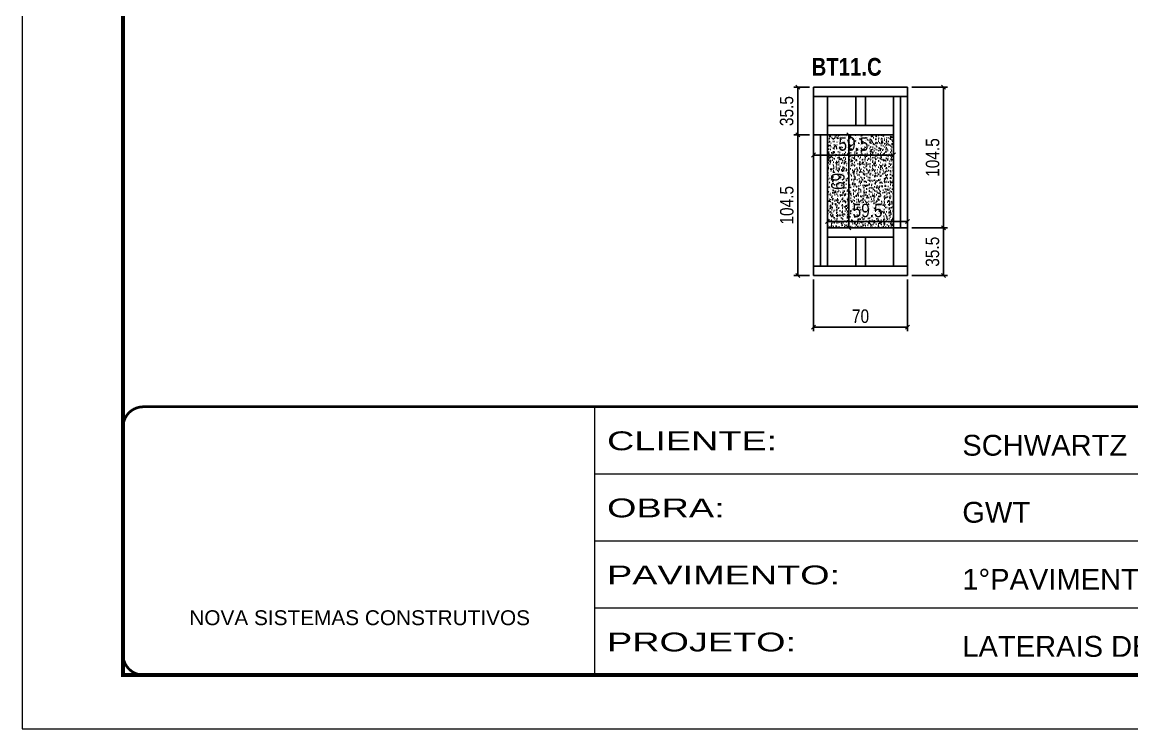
# Model space of a CAD drawing. Extents: x 13154 to 22413, y 1253 to 30260.
# Drawn here: x 13154 to 13979, y 19631 to 20156 of the extents above; entities that cross this region are included whole.
import ezdxf

# ---------------------------------------------------------------- set-up
doc = ezdxf.new("R2010")
doc.units = 0
doc.linetypes.add('CONTINUO', pattern=[0])
doc.linetypes.add('DASHED', pattern=[0.75, 0.5, -0.25])
for name, color, linetype in [('COTA', 241, 'Continuous'), ('NOMENCLATURA', 7, 'Continuous'), ('Painéis', 200, 'Continuous'), ('SARR_2.2x7', 40, 'Continuous'), ('SARR_EDITAR', 141, 'Continuous')]:
    doc.layers.add(name, color=color, linetype=linetype)
doc.layers.add('Folhas', color=255, linetype='Continuous', lineweight=9)
doc.layers.add('SARRAFO DE PRESSAO', color=251, linetype='DASHED', lineweight=9)
doc.styles.add('ARIAL', font='arial.ttf')
doc.styles.add('COTA TECNICA', font='techl___.ttf', dxfattribs={"height": 10})
doc.styles.add('TECNICA', font='techb___.ttf', dxfattribs={"height": 10})
doc.styles.add('Tecnologia', font='')
doc.styles.get('Tecnologia').set_extended_font_data('Forgotten Futurist')
doc.dimstyles.new('PAINEL', dxfattribs={"dimtxt": 10, "dimasz": 3, "dimexe": 3, "dimexo": 3, "dimgap": 3, "dimtad": 1, "dimdec": 1, "dimzin": 12, "dimdsep": 46, "dimtxsty": 'COTA TECNICA', "dimblk1": 'OBLIQUE', "dimblk2": 'OBLIQUE', "dimsah": 1, "dimcen": 0.9, "dimclrd": 4, "dimclre": 4, "dimclrt": 240, "dimadec": 1, "dimazin": 3, "dimtfac": 1, "dimtdec": 1, "dimtmove": 0, "dimatfit": 3, "dimfxl": 1, "dimtolj": 1, "dimtzin": 12, "dimarcsym": 0})

# ---------------------------------------------------------------- blocks, each defined once
blk = doc.blocks.new('9999999999')
at = {"color": 30, "linetype": 'CONTINUO'}
for p, q in [((98564.56, 34230.21), (98564.56, 34429.45)), ((98564.56, 34379.64), (99583.98, 34379.64)), ((98564.56, 34329.83), (99487.98, 34329.83)), ((98564.56, 34280.02), (99487.98, 34280.02))]:
    blk.add_line(p, q, dxfattribs=at)
at = {"color": 30, "linetype": 'CONTINUO', "const_width": 2}
blk.add_lwpolyline([(99583.98, 34230.21), (99583.98, 34414.45, 0.414214), (99568.98, 34429.45), (98228.98, 34429.45, 0.414214), (98213.98, 34414.45), (98213.98, 34245.21, 0.414214), (98228.98, 34230.21), (99583.98, 34230.21)], format="xyb", dxfattribs=at)
at = {"layer": 'Folhas'}
blk.add_lwpolyline([(98138.98, 34190.21), (99623.98, 34190.21), (99623.98, 35240.21), (98138.98, 35240.21)], close=True, dxfattribs=at)
at = {"layer": 'Folhas', "color": 30, "const_width": 3}
blk.add_lwpolyline([(98213.98, 34230.21), (99583.98, 34230.21), (99583.98, 35200.21), (98213.98, 35200.21)], close=True, dxfattribs=at)
at = {"color": 7, "linetype": 'Continuous', "ltscale": 5, "style": 'ARIAL'}
for s, height, p in [('SCHWARTZ', 15.483, (98837.68, 34393.13)), ('GWT', 15.483, (98837.68, 34343.32)), ('1°PAVIMENTO', 15.4829, (98837.68, 34293.51)), ('NOVA SISTEMAS CONSTRUTIVOS', 11.0592, (98263.19, 34267.21)), ('LATERAIS DE VIGAS', 15.4829, (98837.68, 34243.7))]:
    blk.add_text(s, height=height, dxfattribs=at).set_placement(p)
at = {"layer": 'Folhas', "color": 7, "style": 'Tecnologia', "width": 1.5}
for s, p in [('CLIENTE:', (98573.65, 34397.17)), ('OBRA:', (98573.65, 34347.31)), ('PAVIMENTO:', (98573.65, 34297.5)), ('PROJETO:', (98573.65, 34247.69))]:
    blk.add_text(s, height=14, dxfattribs=at).set_placement(p)
blk = doc.blocks.new('_Oblique')
at = {"color": 0, "linetype": 'ByBlock', "lineweight": -2}
blk.add_line((-0.5, -0.5), (0.5, 0.5), dxfattribs=at)
blk = doc.blocks.new('*D1926')
at = {"layer": 'COTA', "color": 4, "lineweight": -2, "transparency": 16777216}
for p, q in [((13739.44, 20107.28), (13727.78, 20107.28)), ((13730.78, 20107.28), (13730.78, 20071.78)), ((13739.44, 20071.78), (13727.78, 20071.78))]:
    blk.add_line(p, q, dxfattribs=at)
at = {"layer": 'Defpoints', "color": 0, "transparency": 16777216}
for p in [(13742.44, 20107.28), (13730.78, 20071.78), (13742.44, 20071.78)]:
    blk.add_point(p, dxfattribs=at)
at = {"layer": 'COTA', "color": 4, "lineweight": -2, "transparency": 16777216, "xscale": 3, "yscale": 3, "zscale": 3}
for p, rotation in [((13730.78, 20107.28), 90), ((13730.78, 20071.78), 270)]:
    blk.add_blockref('_Oblique', p, dxfattribs=dict(at, rotation=rotation))
at = {"layer": 'COTA', "color": 240, "transparency": 16777216, "insert": (13722.56, 20089.53), "char_height": 10, "attachment_point": 5, "rotation": 90, "style": 'COTA TECNICA'}
blk.add_mtext('\\A1;35.5', dxfattribs=at)
blk = doc.blocks.new('*D1927')
at = {"layer": 'COTA', "color": 4, "lineweight": -2, "transparency": 16777216}
for p, q in [((13739.44, 20071.78), (13727.78, 20071.78)), ((13730.78, 20071.78), (13730.78, 19967.28)), ((13739.44, 19967.28), (13727.78, 19967.28))]:
    blk.add_line(p, q, dxfattribs=at)
at = {"layer": 'Defpoints', "color": 0, "transparency": 16777216}
for p in [(13742.44, 20071.78), (13730.78, 19967.28), (13742.44, 19967.28)]:
    blk.add_point(p, dxfattribs=at)
at = {"layer": 'COTA', "color": 4, "lineweight": -2, "transparency": 16777216, "xscale": 3, "yscale": 3, "zscale": 3}
for p, rotation in [((13730.78, 20071.78), 90), ((13730.78, 19967.28), 270)]:
    blk.add_blockref('_Oblique', p, dxfattribs=dict(at, rotation=rotation))
at = {"layer": 'COTA', "color": 240, "transparency": 16777216, "insert": (13722.67, 20019.53), "char_height": 10, "attachment_point": 5, "rotation": 90, "style": 'COTA TECNICA'}
blk.add_mtext('\\A1;104.5', dxfattribs=at)
blk = doc.blocks.new('*D1928')
at = {"layer": 'COTA', "color": 4, "lineweight": -2, "transparency": 16777216}
for p, q in [((13742.44, 19964.28), (13742.44, 19926.01)), ((13812.44, 19964.28), (13812.44, 19926.01)), ((13812.44, 19929.01), (13742.44, 19929.01))]:
    blk.add_line(p, q, dxfattribs=at)
at = {"layer": 'Defpoints', "color": 0, "transparency": 16777216}
for p in [(13742.44, 19967.28), (13812.44, 19967.28), (13742.44, 19929.01)]:
    blk.add_point(p, dxfattribs=at)
at = {"layer": 'COTA', "color": 4, "lineweight": -2, "transparency": 16777216, "xscale": 3, "yscale": 3, "zscale": 3, "rotation": 180}
blk.add_blockref('_Oblique', (13742.44, 19929.01), dxfattribs=at)
at = {"layer": 'COTA', "color": 4, "lineweight": -2, "transparency": 16777216, "xscale": 3, "yscale": 3, "zscale": 3}
blk.add_blockref('_Oblique', (13812.44, 19929.01), dxfattribs=at)
at = {"layer": 'COTA', "color": 240, "transparency": 16777216, "insert": (13777.44, 19937.11), "char_height": 10, "attachment_point": 5, "style": 'COTA TECNICA'}
blk.add_mtext('\\A1;70', dxfattribs=at)
blk = doc.blocks.new('*D1929')
at = {"layer": 'COTA', "color": 4, "lineweight": -2, "transparency": 16777216}
for p, q in [((13815.44, 20002.78), (13842.14, 20002.78)), ((13839.14, 19967.28), (13839.14, 20002.78)), ((13815.44, 19967.28), (13842.14, 19967.28))]:
    blk.add_line(p, q, dxfattribs=at)
at = {"layer": 'Defpoints', "color": 0, "transparency": 16777216}
for p in [(13812.44, 20002.78), (13839.14, 20002.78), (13812.44, 19967.28)]:
    blk.add_point(p, dxfattribs=at)
at = {"layer": 'COTA', "color": 4, "lineweight": -2, "transparency": 16777216, "xscale": 3, "yscale": 3, "zscale": 3}
for p, rotation in [((13839.14, 20002.78), 90), ((13839.14, 19967.28), 270)]:
    blk.add_blockref('_Oblique', p, dxfattribs=dict(at, rotation=rotation))
at = {"layer": 'COTA', "color": 240, "transparency": 16777216, "insert": (13830.92, 19985.03), "char_height": 10, "attachment_point": 5, "rotation": 90, "style": 'COTA TECNICA'}
blk.add_mtext('\\A1;35.5', dxfattribs=at)
blk = doc.blocks.new('*D1930')
at = {"layer": 'COTA', "color": 4, "lineweight": -2, "transparency": 16777216}
for p, q in [((13815.44, 20107.28), (13842.14, 20107.28)), ((13839.14, 20002.78), (13839.14, 20107.28)), ((13815.44, 20002.78), (13842.14, 20002.78))]:
    blk.add_line(p, q, dxfattribs=at)
at = {"layer": 'Defpoints', "color": 0, "transparency": 16777216}
for p in [(13812.44, 20107.28), (13839.14, 20107.28), (13812.44, 20002.78)]:
    blk.add_point(p, dxfattribs=at)
at = {"layer": 'COTA', "color": 4, "lineweight": -2, "transparency": 16777216, "xscale": 3, "yscale": 3, "zscale": 3}
for p, rotation in [((13839.14, 20107.28), 90), ((13839.14, 20002.78), 270)]:
    blk.add_blockref('_Oblique', p, dxfattribs=dict(at, rotation=rotation))
at = {"layer": 'COTA', "color": 240, "transparency": 16777216, "insert": (13831.03, 20055.03), "char_height": 10, "attachment_point": 5, "rotation": 90, "style": 'COTA TECNICA'}
blk.add_mtext('\\A1;104.5', dxfattribs=at)
blk = doc.blocks.new('*D1931')
at = {"layer": 'COTA', "color": 4, "lineweight": -2, "transparency": 16777216}
for p, q in [((13742.44, 20068.78), (13742.44, 20053.89)), ((13801.94, 20068.78), (13801.94, 20053.89)), ((13742.44, 20056.89), (13801.94, 20056.89))]:
    blk.add_line(p, q, dxfattribs=at)
at = {"layer": 'Defpoints', "color": 0, "transparency": 16777216}
for p in [(13742.44, 20071.78), (13801.94, 20071.78), (13801.94, 20056.89)]:
    blk.add_point(p, dxfattribs=at)
at = {"layer": 'COTA', "color": 4, "lineweight": -2, "transparency": 16777216, "xscale": 3, "yscale": 3, "zscale": 3, "rotation": 180}
blk.add_blockref('_Oblique', (13742.44, 20056.89), dxfattribs=at)
at = {"layer": 'COTA', "color": 4, "lineweight": -2, "transparency": 16777216, "xscale": 3, "yscale": 3, "zscale": 3}
blk.add_blockref('_Oblique', (13801.94, 20056.89), dxfattribs=at)
at = {"layer": 'COTA', "color": 240, "transparency": 16777216, "insert": (13772.19, 20065.03), "char_height": 10, "attachment_point": 5, "style": 'COTA TECNICA'}
blk.add_mtext('\\A1;59.5', dxfattribs=at)
blk = doc.blocks.new('*D1932')
at = {"layer": 'COTA', "color": 4, "lineweight": -2, "transparency": 16777216}
for p, q in [((13755.94, 20071.78), (13771.78, 20071.78)), ((13768.78, 20071.78), (13768.78, 20002.78)), ((13755.94, 20002.78), (13771.78, 20002.78))]:
    blk.add_line(p, q, dxfattribs=at)
at = {"layer": 'Defpoints', "color": 0, "transparency": 16777216}
for p in [(13752.94, 20071.78), (13752.94, 20002.78), (13768.78, 20002.78)]:
    blk.add_point(p, dxfattribs=at)
at = {"layer": 'COTA', "color": 4, "lineweight": -2, "transparency": 16777216, "xscale": 3, "yscale": 3, "zscale": 3}
for p, rotation in [((13768.78, 20071.78), 90), ((13768.78, 20002.78), 270)]:
    blk.add_blockref('_Oblique', p, dxfattribs=dict(at, rotation=rotation))
at = {"layer": 'COTA', "color": 240, "transparency": 16777216, "insert": (13760.65, 20037.28), "char_height": 10, "attachment_point": 5, "rotation": 90, "style": 'COTA TECNICA'}
blk.add_mtext('\\A1;69', dxfattribs=at)
blk = doc.blocks.new('*D1933')
at = {"layer": 'COTA', "color": 4, "lineweight": -2, "transparency": 16777216}
for p, q in [((13752.94, 20005.78), (13752.94, 20010.5)), ((13752.94, 20007.5), (13812.44, 20007.5)), ((13812.44, 20005.78), (13812.44, 20010.5))]:
    blk.add_line(p, q, dxfattribs=at)
at = {"layer": 'Defpoints', "color": 0, "transparency": 16777216}
for p in [(13812.44, 20007.5), (13752.94, 20002.78), (13812.44, 20002.78)]:
    blk.add_point(p, dxfattribs=at)
at = {"layer": 'COTA', "color": 4, "lineweight": -2, "transparency": 16777216, "xscale": 3, "yscale": 3, "zscale": 3, "rotation": 180}
blk.add_blockref('_Oblique', (13752.94, 20007.5), dxfattribs=at)
at = {"layer": 'COTA', "color": 4, "lineweight": -2, "transparency": 16777216, "xscale": 3, "yscale": 3, "zscale": 3}
blk.add_blockref('_Oblique', (13812.44, 20007.5), dxfattribs=at)
at = {"layer": 'COTA', "color": 240, "transparency": 16777216, "insert": (13782.69, 20015.64), "char_height": 10, "attachment_point": 5, "style": 'COTA TECNICA'}
blk.add_mtext('\\A1;59.5', dxfattribs=at)

msp = doc.modelspace()

# ---------------------------------------------------------------- hatches: boundary and pattern name
at = {"layer": 'COTA'}
h = msp.add_hatch(dxfattribs=at)
h.set_pattern_fill('AR-CONC', color=256, scale=0.03)
h.set_pattern_definition([(50, (-215.129, -36.4648), (5.4655401, -0.4781726), [0.5715, -6.2865]), (355, (-215.129, -36.465), (-1.0573026, 5.7317054), [0.4572, -5.0292175]), (100.451445, (-214.6734, -36.5046), (4.4082374, 5.2535326), [0.4857003, -5.3427073]), (46.1842, (-215.129, -34.941), (8.1323712, -1.2612698), [0.85725, -9.42975]), (96.635558, (-214.451, -35.046), (7.122124, 7.4227837), [0.7285507, -8.0140682]), (351.18415, (-215.129, -34.941), (7.122124, 7.4227837), [0.685799, -7.543792]), (21, (-214.367, -35.3218), (4.5484317, -3.06795595), [0.5715, -6.2865]), (326, (-214.367, -35.322), (1.8540609, 5.525639), [0.4572, -5.0292]), (71.451445, (-213.988, -35.5774), (6.4024926, 2.4576831), [0.4857003, -5.3426981]), (37.5, (-215.1289, -36.4648), (0.0926581, 2.53665117), [0, -4.96824, 0, -5.1054, 0, -5.04825]), (7.5, (-215.129, -36.4648), (2.00458988, 3.00541724), [0, -2.91084, 0, -4.85394, 0, -1.92405]), (327.5, (-216.8282, -36.4648), (4.06771786, -0.17186232), [0, -1.905, 0, -5.9436, 0, -7.8867]), (317.5, (-217.59, -36.4648), (4.44387544, 0.76279473), [0, -2.4765, 0, -3.94716, 0, -5.6007])])
h.paths.add_polyline_path([(13801.94, 20071.78), (13752.94, 20071.78), (13752.94, 20002.78), (13801.94, 20002.78)])

# ---------------------------------------------------------------- linework, layer by layer
at = {"layer": 'Painéis', "linetype": 'Continuous'}
for p, q in [((13742.44, 20107.28), (13812.44, 20107.28)), ((13742.44, 19967.28), (13742.44, 20107.28)), ((13812.44, 20107.28), (13812.44, 19967.28)), ((13752.94, 20071.78), (13742.44, 20071.78)), ((13752.94, 20071.78), (13801.94, 20071.78)), ((13752.94, 20002.78), (13752.94, 20071.78)), ((13801.94, 20071.78), (13801.94, 20002.78)), ((13801.94, 20002.78), (13752.94, 20002.78)), ((13801.94, 20002.78), (13812.44, 20002.78)), ((13812.44, 19967.28), (13742.44, 19967.28))]:
    msp.add_line(p, q, dxfattribs=at)
at = {"layer": 'SARR_2.2x7', "linetype": 'Continuous'}
for p, q in [((13742.44, 20100.28), (13812.44, 20100.28)), ((13774.05, 20078.78), (13774.05, 20100.28)), ((13781.05, 20078.78), (13781.05, 20100.28)), ((13752.94, 20078.78), (13801.94, 20078.78)), ((13801.94, 19995.78), (13752.94, 19995.78)), ((13774.05, 19995.78), (13774.05, 19974.28)), ((13781.05, 19995.78), (13781.05, 19974.28)), ((13812.44, 19974.28), (13742.44, 19974.28))]:
    msp.add_line(p, q, dxfattribs=at)
at = {"layer": 'SARR_EDITAR'}
for p, q in [((13752.94, 20071.78), (13752.94, 20100.28)), ((13801.94, 20071.78), (13801.94, 20100.28)), ((13807.19, 20002.78), (13807.19, 20100.28)), ((13747.69, 20071.78), (13747.69, 19974.28)), ((13752.94, 20002.78), (13752.94, 19974.28)), ((13801.94, 20002.78), (13801.94, 19974.28))]:
    msp.add_line(p, q, dxfattribs=at)

# ---------------------------------------------------------------- block references
at = {"layer": 'SARRAFO DE PRESSAO', "color": 6, "linetype": 'ByBlock'}
msp.add_blockref('9999999999', (-84984.6, -14559.63), dxfattribs=at)

# ---------------------------------------------------------------- texts
at = {"layer": 'NOMENCLATURA', "style": 'TECNICA'}
msp.add_text('BT11.C', height=13.2, dxfattribs=at).set_placement((13741.07, 20115.8))

# ---------------------------------------------------------------- dimensions: what is measured, and where the dimension line sits
at = {"layer": 'COTA'}
for base, p1, p2, picture, middle in [((13730.78, 20071.78), (13742.44, 20107.28), (13742.44, 20071.78), '*D1926', (13722.56, 20089.53)), ((13768.78, 20002.78), (13752.94, 20071.78), (13752.94, 20002.78), '*D1932', (13760.65, 20037.28)), ((13839.14, 20002.78), (13812.44, 19967.28), (13812.44, 20002.78), '*D1929', (13830.92, 19985.03))]:
    dim = msp.add_linear_dim(base=base, p1=p1, p2=p2, angle=90, dimstyle='PAINEL', dxfattribs=at)
    dim.commit()
    dim.dimension.update_dxf_attribs({"geometry": picture, "text_midpoint": middle})
for base, p1, p2, picture, middle in [((13839.14, 20107.28), (13812.44, 20002.78), (13812.44, 20107.28), '*D1930', (13831.03, 20055.03)), ((13730.78, 19967.28), (13742.44, 20071.78), (13742.44, 19967.28), '*D1927', (13722.67, 20019.53))]:
    dim = msp.add_linear_dim(base=base, p1=p1, p2=p2, angle=90, dimstyle='PAINEL', override={"dimtmove": 1}, dxfattribs=at)
    dim.commit()
    dim.dimension.update_dxf_attribs({"geometry": picture, "text_midpoint": middle})
for base, p1, p2, picture, middle in [((13801.94, 20056.89), (13742.44, 20071.78), (13801.94, 20071.78), '*D1931', (13772.19, 20065.03)), ((13812.44, 20007.5), (13752.94, 20002.78), (13812.44, 20002.78), '*D1933', (13782.69, 20015.64)), ((13742.44, 19929.01), (13812.44, 19967.28), (13742.44, 19967.28), '*D1928', (13777.44, 19937.11))]:
    dim = msp.add_linear_dim(base=base, p1=p1, p2=p2, dimstyle='PAINEL', dxfattribs=at)
    dim.commit()
    dim.dimension.update_dxf_attribs({"geometry": picture, "text_midpoint": middle})

doc.saveas('drawing.dxf')
